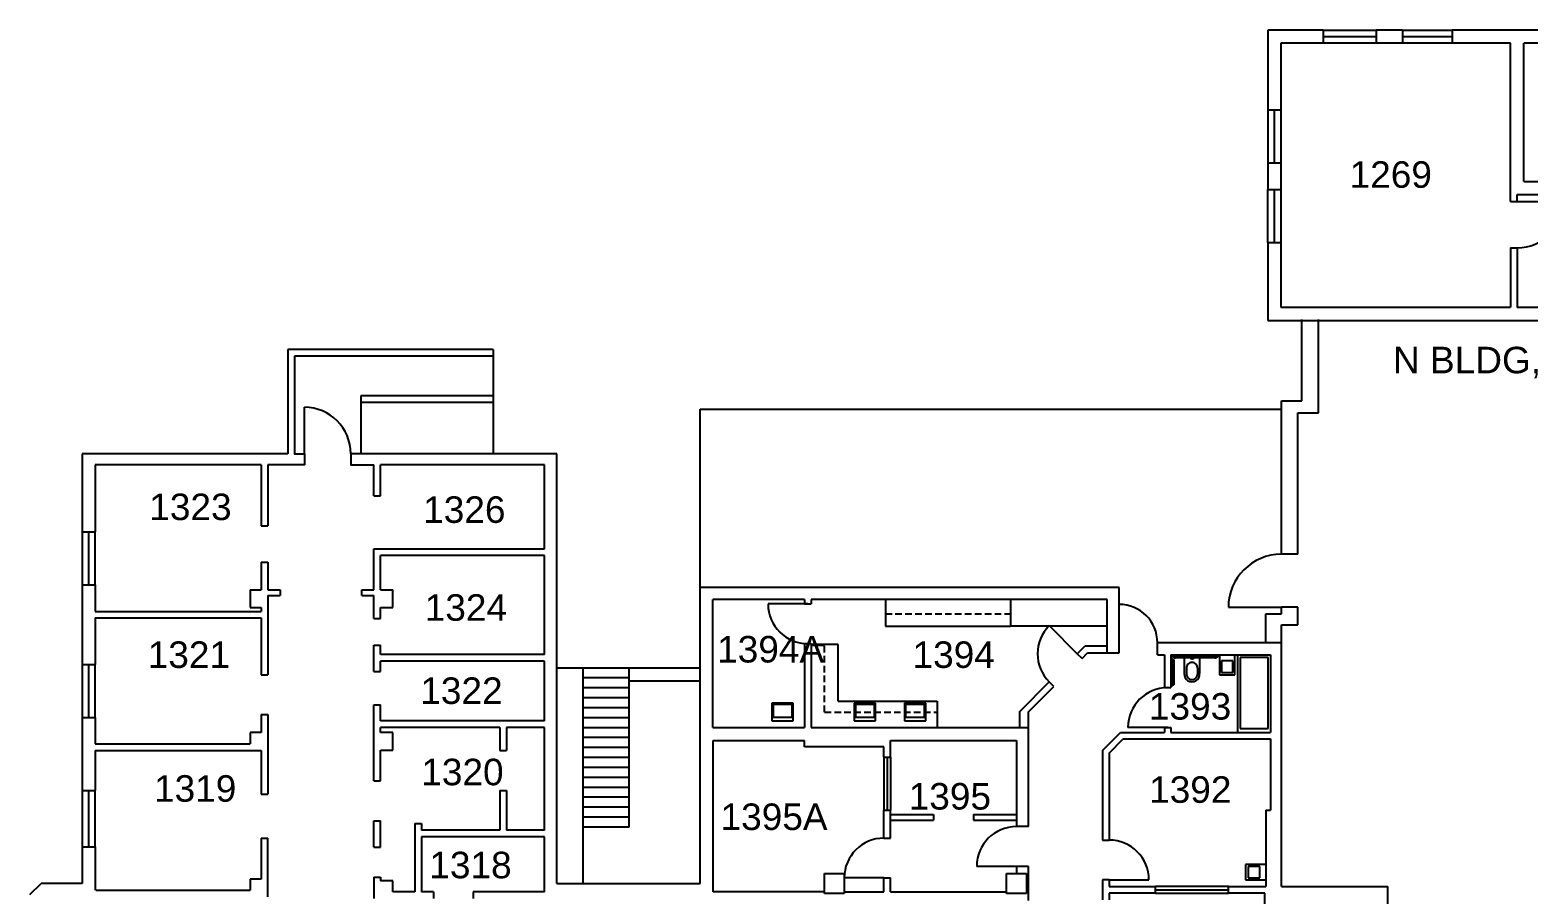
# Model space of a CAD drawing. Header units: inches. Extents: x -84 to 5907, y -479 to 3000.
# Drawn here: x -47 to 1310, y 1160 to 1942 of the extents above; entities that cross this region are included whole.
import ezdxf

# ---------------------------------------------------------------- set-up
doc = ezdxf.new("R2010")
doc.units = ezdxf.units.IN
doc.header["$LTSCALE"] = 48
doc.header["$MEASUREMENT"] = 0
doc.linetypes.add('HIDDEN2', pattern=[0.1875, 0.125, -0.0625])
for name, color, linetype in [('A-ANNO-RNUM', 4, 'CONTINUOUS'), ('A-ANNO-TEXT-STAIR', 4, 'CONTINUOUS'), ('A-DOOR', 2, 'CONTINUOUS'), ('A-FLOR-CASE', 3, 'CONTINUOUS'), ('A-FLOR-CASE-UPPR', 3, 'HIDDEN2'), ('A-FLOR-LEVL', 8, 'CONTINUOUS'), ('A-FLOR-PFIX', 2, 'CONTINUOUS'), ('A-FLOR-STRS', 2, 'CONTINUOUS'), ('A-GLAZ', 2, 'CONTINUOUS'), ('A-GLAZ-SILL', 1, 'CONTINUOUS'), ('A-WALL-FULL', 6, 'CONTINUOUS'), ('L-PAVING', 8, 'CONTINUOUS')]:
    doc.layers.add(name, color=color, linetype=linetype)
doc.styles.add('ARIAL', font='arial.ttf')

msp = doc.modelspace()

# ---------------------------------------------------------------- linework, layer by layer
at = {"layer": 'A-DOOR'}
for p, q in [((1300, 1786.6), (1342, 1786.6)), ((201.4, 1558.3), (201.4, 1600.3)), ((657.4, 1422.3), (621.4, 1422.3)), ((939.5, 1387.3), (939.5, 1422)), ((1038.4, 1419.3), (1086.4, 1419.3)), ((876.1, 1402.7), (901.5, 1377.2)), ((983.4, 1310.6), (947.4, 1310.6)), ((846.4, 1184.8), (810.4, 1184.8)), ((726.4, 1174.3), (690.4, 1174.3)), ((930.4, 1172.6), (966.4, 1172.6))]:
    msp.add_line(p, q, dxfattribs=at)
for centre, radius, start, end in [((1300, 1786.6), 42, 270, 0), ((201.4, 1558.3), 42, 0, 90), ((1086.4, 1419.3), 48, 90, 180), ((657.4, 1422.3), 36, 180, 270), ((939.5, 1387.3), 34.6, 0, 90), ((901.5, 1377.2), 36, 135, 225), ((983.4, 1310.6), 36, 90, 180), ((726.4, 1174.3), 36, 90, 180), ((846.4, 1184.8), 36, 90, 180), ((930.4, 1172.6), 36, 0, 90)]:
    msp.add_arc(centre, radius, start, end, dxfattribs=at)
at = {"layer": 'A-FLOR-CASE'}
for p, q in [((727.7, 1426.3), (727.7, 1402.2)), ((841, 1426.3), (841, 1402.4)), ((727.7, 1402.2), (841, 1402.2)), ((841, 1402.4), (928.5, 1402.4)), ((684.8, 1385.5), (660.5, 1385.5)), ((684.8, 1334.3), (684.8, 1385.5)), ((684.8, 1334.4), (774.7, 1334.4)), ((774.7, 1334.4), (774.7, 1310.7))]:
    msp.add_line(p, q, dxfattribs=at)
at = {"layer": 'A-FLOR-CASE-UPPR'}
for p, q in [((727.7, 1413.3), (841, 1413.3)), ((672.5, 1384.6), (660.5, 1384.6)), ((672.5, 1324.4), (672.5, 1384.6)), ((672.5, 1324.4), (774.7, 1324.4))]:
    msp.add_line(p, q, dxfattribs=at)
at = {"layer": 'A-FLOR-LEVL'}
for p, q in [((372.4, 1646.6), (372.4, 1610.6)), ((252.4, 1604.6), (252.4, 1558.3)), ((372.4, 1604.6), (372.4, 1558.3))]:
    msp.add_line(p, q, dxfattribs=at)
at = {"layer": 'A-FLOR-PFIX'}
for p, q in [((1026.2, 1374.9), (990.4, 1374.9)), ((1026.2, 1373.4), (990.4, 1373.4)), ((998.4, 1376.3), (998.4, 1359.3)), ((1012.3, 1376.3), (1012.3, 1359.3)), ((1030.2, 1376.3), (1030.2, 1358)), ((1032.2, 1370.9), (1032.2, 1360.4)), ((1042.4, 1370.9), (1032.2, 1370.9)), ((1042.4, 1360.4), (1042.4, 1370.9)), ((1044.2, 1358), (1044.2, 1376.3)), ((1046.6, 1376.3), (1046.6, 1306.2)), ((1074.3, 1373.8), (1049.1, 1373.8)), ((1049.1, 1373.8), (1049.1, 1309.6)), ((1074.3, 1309.6), (1074.3, 1373.8)), ((987.9, 1350.5), (987.9, 1369.7)), ((989.4, 1350.5), (989.4, 1369.7)), ((1000.4, 1364.1), (1000.4, 1358.9)), ((1010.3, 1364.1), (1010.3, 1358.9)), ((1030.2, 1358), (1044.2, 1358)), ((1032.2, 1360.4), (1042.4, 1360.4)), ((624.9, 1332.6), (624.9, 1316.5)), ((644.3, 1332.6), (624.9, 1332.6)), ((626, 1331.4), (626, 1319.7)), ((643.2, 1331.4), (626, 1331.4)), ((643.2, 1319.7), (643.2, 1331.4)), ((644.3, 1316.5), (644.3, 1332.6)), ((699.4, 1332.6), (699.4, 1316.5)), ((718.8, 1332.6), (699.4, 1332.6)), ((700.5, 1331.4), (700.5, 1319.7)), ((717.7, 1331.4), (700.5, 1331.4)), ((717.7, 1319.7), (717.7, 1331.4)), ((718.8, 1316.5), (718.8, 1332.6)), ((744.9, 1332.6), (744.9, 1316.5)), ((764.3, 1332.6), (744.9, 1332.6)), ((746, 1331.4), (746, 1319.7)), ((763.2, 1331.4), (746, 1331.4)), ((763.2, 1319.7), (763.2, 1331.4)), ((764.3, 1316.5), (764.3, 1332.6)), ((624.9, 1316.5), (644.3, 1316.5)), ((626, 1319.7), (643.2, 1319.7)), ((699.4, 1316.5), (718.8, 1316.5)), ((700.5, 1319.7), (717.7, 1319.7)), ((744.9, 1316.5), (764.3, 1316.5)), ((746, 1319.7), (763.2, 1319.7)), ((1049.1, 1309.6), (1074.3, 1309.6)), ((1072.4, 1186.6), (1054, 1186.6)), ((1054, 1186.6), (1054, 1172.6)), ((1066.9, 1184.6), (1056.4, 1184.6)), ((1056.4, 1184.6), (1056.4, 1174.4)), ((1066.9, 1174.4), (1066.9, 1184.6)), ((1054, 1172.6), (1072.4, 1172.6)), ((1056.4, 1174.4), (1066.9, 1174.4))]:
    msp.add_line(p, q, dxfattribs=at)
msp.add_circle((1005.5, 1373.6), 1.22, dxfattribs=at)
for centre, radius, start, end in [((986.4, 1369.8), 2.99, 356.561, 90.1032), ((986.4, 1369.8), 1.49, 356.561, 90.1032), ((990.3, 1376.4), 2.99, 181.6389, 273.439), ((990.3, 1376.4), 1.49, 183.2868, 273.439), ((1026.1, 1376.4), 2.99, 271.1468, 358.3154), ((1026.1, 1376.4), 1.49, 271.1468, 356.6214), ((1005.4, 1358.8), 6.98, 176.4588, 3.5412), ((1005.4, 1364.4), 4.98, 90, 183.5412), ((1005.4, 1358.8), 4.98, 176.4588, 3.5412), ((1005.4, 1364.4), 4.98, 356.4588, 90), ((986.4, 1351), 1.49, 269.9885, 358.8532), ((986.4, 1351), 2.99, 269.9885, 358.8532)]:
    msp.add_arc(centre, radius, start, end, dxfattribs=at)
at = {"layer": 'A-FLOR-STRS'}
for p, q in [((495.5, 1364.3), (454, 1364.3)), ((495.5, 1355.3), (454, 1355.3)), ((495.5, 1346.3), (454, 1346.3)), ((495.5, 1337.3), (454, 1337.3)), ((495.5, 1328.3), (454, 1328.3)), ((495.5, 1319.3), (454, 1319.3)), ((495.5, 1310.3), (454, 1310.3)), ((495.5, 1301.3), (454, 1301.3)), ((495.5, 1292.3), (454, 1292.3)), ((495.5, 1283.3), (454, 1283.3)), ((495.5, 1274.3), (454, 1274.3)), ((495.5, 1265.3), (454, 1265.3)), ((495.5, 1256.3), (454, 1256.3)), ((495.5, 1247.3), (454, 1247.3)), ((495.5, 1238.3), (454, 1238.3)), ((495.5, 1229.3), (454, 1229.3)), ((495.5, 1220.3), (454, 1220.3))]:
    msp.add_line(p, q, dxfattribs=at)
at = {"layer": 'A-GLAZ'}
for p, q in [((1124.2, 1935.8), (1172.2, 1935.8)), ((1196.2, 1935.8), (1241.2, 1935.8)), ((1080, 1869.6), (1080, 1821.6)), ((1080, 1797.6), (1080, 1749.6)), ((6, 1487.6), (6, 1439.6)), ((6, 1367.6), (6, 1319.6)), ((729.4, 1283.6), (729.4, 1235.6)), ((6, 1253.6), (6, 1202.6)), ((972.4, 1163.6), (1038.4, 1163.6))]:
    msp.add_line(p, q, dxfattribs=at)
at = {"layer": 'A-GLAZ-SILL'}
for p, q in [((1124.2, 1941.8), (1172.2, 1941.8)), ((1196.2, 1941.8), (1241.2, 1941.8)), ((1172.2, 1929.8), (1124.2, 1929.8)), ((1241.2, 1929.8), (1196.2, 1929.8)), ((1074, 1869.6), (1074, 1821.6)), ((1086, 1869.6), (1086, 1821.6)), ((1074, 1749.6), (1074, 1797.6)), ((1086, 1797.6), (1086, 1749.6)), ((0, 1487.6), (0, 1439.6)), ((12, 1439.6), (12, 1487.6)), ((0, 1367.6), (0, 1319.6)), ((12, 1319.6), (12, 1367.6)), ((726.4, 1283.6), (726.4, 1235.6)), ((732.4, 1283.6), (732.4, 1235.6)), ((0, 1253.6), (0, 1202.6)), ((12, 1202.6), (12, 1253.6)), ((1038.4, 1166.6), (972.4, 1166.6)), ((972.4, 1160.6), (1038.4, 1160.6))]:
    msp.add_line(p, q, dxfattribs=at)
at = {"layer": 'A-WALL-FULL'}
for p, q in [((1124.2, 1941.8), (1074, 1941.8)), ((1074, 1941.8), (1074, 1869.6)), ((1124.2, 1941.8), (1124.2, 1929.8)), ((1196.2, 1941.8), (1172.2, 1941.8)), ((1172.2, 1941.8), (1172.2, 1929.8)), ((1196.2, 1941.8), (1196.2, 1929.8)), ((1418.2, 1941.8), (1241.2, 1941.8)), ((1241.2, 1941.8), (1241.2, 1929.8)), ((1124.2, 1929.8), (1086, 1929.8)), ((1086, 1929.8), (1086, 1869.6)), ((1196.2, 1929.8), (1172.2, 1929.8)), ((1294, 1929.8), (1241.2, 1929.8)), ((1294, 1786.6), (1294, 1929.8)), ((1399, 1929.8), (1306, 1929.8)), ((1306, 1804.6), (1306, 1929.8)), ((1074, 1869.6), (1086, 1869.6)), ((1074, 1821.6), (1074, 1797.6)), ((1074, 1821.6), (1086, 1821.6)), ((1086, 1821.6), (1086, 1797.6)), ((1074, 1797.6), (1086, 1797.6)), ((1300, 1786.6), (1300, 1792.8)), ((1300, 1792.8), (1339, 1792.8)), ((1306, 1804.6), (1339, 1804.6)), ((1294, 1786.6), (1300, 1786.6)), ((1074, 1749.6), (1074, 1678.8)), ((1074, 1749.6), (1086, 1749.6)), ((1086, 1749.6), (1086, 1690.8)), ((1294, 1744.6), (1294, 1690.8)), ((1294, 1744.6), (1300, 1744.6)), ((1300, 1744.6), (1300, 1690.6)), ((1086, 1690.8), (1294, 1690.8)), ((1300, 1690.8), (1684, 1690.8)), ((1074, 1678.8), (1625.4, 1678.8)), ((1104.9, 1606.3), (1104.9, 1679.8)), ((1119.9, 1595.3), (1119.9, 1679.8)), ((186.4, 1652.6), (186.4, 1558.3)), ((372.4, 1652.6), (186.4, 1652.6)), ((372.4, 1646.6), (192.4, 1646.6)), ((372.4, 1652.6), (372.4, 1646.6)), ((372.4, 1610.6), (252.4, 1610.6)), ((252.4, 1610.6), (252.4, 1604.6)), ((372.4, 1604.6), (252.4, 1604.6)), ((372.4, 1610.6), (372.4, 1604.6)), ((1086.4, 1467.3), (1086.4, 1606.3)), ((1086.4, 1606.3), (1104.9, 1606.3)), ((1101.4, 1467.3), (1101.4, 1595.3)), ((1101.4, 1595.3), (1119.9, 1595.3)), ((186.4, 1558.3), (0, 1558.3)), ((0, 1558.3), (0, 1487.6)), ((162.4, 1548.3), (12, 1548.3)), ((12, 1548.3), (12, 1487.6)), ((162.4, 1548.3), (162.4, 1493.1)), ((168.4, 1548.3), (168.4, 1493.1)), ((264.4, 1520.1), (264.4, 1548.3)), ((270.4, 1520.1), (270.4, 1548.3)), ((419, 1548.3), (270.4, 1548.3)), ((419, 1472.1), (419, 1548.3)), ((430, 1169.3), (430, 1558.3)), ((264.4, 1520.1), (270.4, 1520.1)), ((162.4, 1493.1), (168.4, 1493.1)), ((0, 1487.6), (12, 1487.6)), ((264.4, 1435.1), (264.4, 1472.1)), ((264.4, 1472.1), (419, 1472.1)), ((270.4, 1435.1), (270.4, 1466.1)), ((419, 1466.1), (270.4, 1466.1)), ((419, 1376.6), (419, 1466.1)), ((1101.4, 1467.3), (1086.4, 1467.3)), ((162.4, 1460.1), (162.4, 1435.1)), ((162.4, 1460.1), (168.4, 1460.1)), ((168.4, 1460.1), (168.4, 1435.1)), ((0, 1439.6), (0, 1367.6)), ((0, 1439.6), (12, 1439.6)), ((12, 1439.6), (12, 1415.6)), ((152.4, 1435.1), (162.4, 1435.1)), ((152.4, 1435.1), (152.4, 1419.1)), ((168.4, 1435.1), (179.4, 1435.1)), ((168.4, 1430.1), (168.4, 1358.1)), ((168.4, 1430.1), (179.4, 1430.1)), ((179.4, 1435.1), (179.4, 1430.1)), ((253.4, 1435.1), (264.4, 1435.1)), ((253.4, 1430.1), (253.4, 1435.1)), ((253.4, 1430.1), (264.4, 1430.1)), ((264.4, 1409.1), (264.4, 1430.1)), ((270.4, 1435.1), (281.4, 1435.1)), ((281.4, 1419.1), (281.4, 1435.1)), ((939.5, 1437.3), (560, 1437.3)), ((560, 1169.3), (560, 1437.3)), ((654.4, 1426.3), (571.5, 1426.3)), ((571.5, 1310.6), (571.5, 1426.3)), ((654.4, 1426.3), (654.4, 1422.3)), ((660.4, 1426.3), (660.4, 1422.3)), ((928.5, 1426.3), (660.4, 1426.3)), ((928.5, 1378.1), (928.5, 1426.3)), ((939.5, 1378.1), (939.5, 1437.3)), ((12, 1415.6), (162.4, 1415.6)), ((152.4, 1419.1), (162.4, 1419.1)), ((162.4, 1419.1), (162.4, 1415.6)), ((270.4, 1409.1), (270.4, 1419.1)), ((270.4, 1419.1), (281.4, 1419.1)), ((654.4, 1422.3), (660.4, 1422.3)), ((1072.4, 1387.3), (1072.4, 1413.3)), ((1072.4, 1413.3), (1086.4, 1413.3)), ((1086.4, 1413.3), (1086.4, 1419.3)), ((1101.4, 1419.3), (1086.4, 1419.3)), ((1101.4, 1403.3), (1101.4, 1419.3)), ((12, 1409.6), (12, 1367.6)), ((12, 1409.6), (162.4, 1409.6)), ((162.4, 1409.6), (162.4, 1358.1)), ((264.4, 1409.1), (270.4, 1409.1)), ((1086.4, 1166.6), (1086.4, 1403.3)), ((1086.4, 1403.3), (1101.4, 1403.3)), ((264.4, 1361.1), (264.4, 1385.1)), ((264.4, 1385.1), (270.4, 1385.1)), ((270.4, 1376.6), (270.4, 1385.1)), ((654.4, 1386.3), (654.4, 1310.6)), ((660.4, 1386.3), (654.4, 1386.3)), ((660.4, 1386.3), (660.4, 1310.6)), ((974.1, 1376.3), (974.1, 1387.3)), ((974.1, 1387.3), (1086.4, 1387.3)), ((419, 1376.6), (270.4, 1376.6)), ((270.4, 1361.1), (270.4, 1370.6)), ((419, 1370.6), (270.4, 1370.6)), ((419, 1316.6), (419, 1370.6)), ((901.5, 1377.2), (908.4, 1384.1)), ((905.8, 1373), (901.5, 1377.2)), ((905.8, 1373), (910.9, 1378.1)), ((928.5, 1384.1), (908.4, 1384.1)), ((910.9, 1378.1), (939.5, 1378.1)), ((974.1, 1376.3), (980.4, 1376.3)), ((980.4, 1376.3), (980.4, 1346.6)), ((986.4, 1376.3), (1076.4, 1376.3)), ((986.4, 1376.3), (986.4, 1346.6)), ((1076.4, 1376.3), (1076.4, 1306.1)), ((0, 1367.6), (12, 1367.6)), ((162.4, 1358.1), (168.4, 1358.1)), ((264.4, 1361.1), (270.4, 1361.1)), ((454, 1364.3), (430, 1364.3)), ((454, 1169.3), (454, 1364.3)), ((495.5, 1220.3), (495.5, 1364.3)), ((560, 1364.3), (495.5, 1364.3)), ((560, 1352.3), (495.5, 1352.3)), ((849.4, 1325.1), (876.1, 1351.8)), ((857.4, 1324.6), (880.3, 1347.5)), ((880.3, 1347.5), (876.1, 1351.8)), ((980.4, 1346.6), (986.4, 1346.6)), ((264.4, 1262.1), (264.4, 1331.1)), ((264.4, 1331.1), (270.4, 1331.1)), ((270.4, 1316.6), (270.4, 1331.1)), ((0, 1319.6), (0, 1253.6)), ((0, 1319.6), (12, 1319.6)), ((12, 1319.6), (12, 1295.6)), ((162.4, 1322.1), (162.4, 1306.1)), ((162.4, 1322.1), (168.4, 1322.1)), ((168.4, 1322.1), (168.4, 1250.1)), ((419, 1316.6), (270.4, 1316.6)), ((849.4, 1310.6), (849.4, 1325.1)), ((857.4, 1220.8), (857.4, 1324.6)), ((152.4, 1306.1), (152.4, 1295.6)), ((162.4, 1306.1), (152.4, 1306.1)), ((378.4, 1310.6), (270.4, 1310.6)), ((270.4, 1306.1), (270.4, 1310.6)), ((281.4, 1306.1), (270.4, 1306.1)), ((281.4, 1290.1), (281.4, 1306.1)), ((378.4, 1310.6), (378.4, 1289.6)), ((384.4, 1310.6), (384.4, 1289.6)), ((419, 1310.6), (384.4, 1310.6)), ((419, 1217.6), (419, 1310.6)), ((571.5, 1310.6), (654.4, 1310.6)), ((660.4, 1310.6), (857.4, 1310.6)), ((924.4, 1289.8), (940.7, 1306.1)), ((940.7, 1306.1), (980.4, 1306.1)), ((980.4, 1310.6), (980.4, 1306.1)), ((980.4, 1310.6), (986.4, 1310.6)), ((986.4, 1310.6), (986.4, 1306.1)), ((986.4, 1306.1), (1076.4, 1306.1)), ((12, 1295.6), (152.4, 1295.6)), ((12, 1289.6), (12, 1253.6)), ((12, 1289.6), (162.4, 1289.6)), ((162.4, 1289.6), (162.4, 1250.1)), ((270.4, 1262.1), (270.4, 1290.1)), ((270.4, 1290.1), (281.4, 1290.1)), ((378.4, 1289.6), (384.4, 1289.6)), ((571.7, 1161.8), (571.7, 1298.6)), ((571.7, 1298.6), (654.4, 1298.6)), ((654.4, 1293.1), (654.4, 1298.6)), ((726.4, 1293.1), (654.4, 1293.1)), ((726.4, 1283.6), (726.4, 1293.1)), ((732.4, 1283.6), (732.4, 1298.6)), ((732.4, 1298.6), (846.4, 1298.6)), ((846.4, 1298.6), (846.4, 1220.8)), ((924.4, 1289.8), (924.4, 1208.6)), ((930.4, 1287.3), (943.2, 1300.1)), ((943.2, 1300.1), (1076.4, 1300.1)), ((1076.4, 1300.1), (1076.4, 1235.6)), ((726.4, 1283.6), (732.4, 1283.6)), ((930.4, 1287.3), (930.4, 1208.6)), ((264.4, 1262.1), (270.4, 1262.1)), ((0, 1253.6), (12, 1253.6)), ((162.4, 1250.1), (168.4, 1250.1)), ((378.4, 1253.6), (378.4, 1217.6)), ((378.4, 1253.6), (384.4, 1253.6)), ((384.4, 1253.6), (384.4, 1217.6)), ((726.4, 1210.3), (726.4, 1235.6)), ((726.4, 1235.6), (732.4, 1235.6)), ((732.4, 1210.3), (732.4, 1235.6)), ((1072.4, 1235.6), (1076.4, 1235.6)), ((1072.4, 1235.6), (1072.4, 1166.6)), ((264.4, 1202.1), (264.4, 1226.1)), ((264.4, 1226.1), (270.4, 1226.1)), ((270.4, 1202.1), (270.4, 1226.1)), ((301.4, 1223.6), (307.4, 1223.6)), ((301.4, 1223.6), (301.4, 1161.8)), ((307.4, 1223.6), (307.4, 1217.6)), ((732.4, 1231.6), (771.4, 1231.6)), ((732.4, 1226.6), (771.4, 1226.6)), ((771.4, 1231.6), (771.4, 1226.6)), ((807.4, 1231.6), (846.4, 1231.6)), ((807.4, 1231.6), (807.4, 1226.6)), ((807.4, 1226.6), (846.4, 1226.6)), ((162.4, 1210.3), (162.4, 1173.3)), ((162.4, 1210.3), (168.4, 1210.3)), ((168.4, 1157.3), (168.4, 1210.3)), ((378.4, 1217.6), (307.4, 1217.6)), ((307.4, 1211.6), (307.4, 1161.8)), ((419, 1211.6), (307.4, 1211.6)), ((419, 1217.6), (384.4, 1217.6)), ((419, 1161.8), (419, 1211.6)), ((726.4, 1210.3), (732.4, 1210.3)), ((857.4, 1220.8), (846.4, 1220.8)), ((924.4, 1208.6), (930.4, 1208.6)), ((0, 1202.6), (0, 1169.3)), ((0, 1202.6), (12, 1202.6)), ((12, 1202.6), (12, 1163.3)), ((264.4, 1202.1), (270.4, 1202.1)), ((846.4, 1184.8), (846.4, 1178.3)), ((857.4, 1184.8), (846.4, 1184.8)), ((857.4, 1153.8), (857.4, 1184.8)), ((-47.2, 1159.2), (-37, 1169.3)), ((0, 1169.3), (-37, 1169.3)), ((162.4, 1173.3), (152.4, 1173.3)), ((152.4, 1173.3), (152.4, 1163.3)), ((264.4, 1175.1), (264.4, 1155.8)), ((264.4, 1175.1), (270.4, 1175.1)), ((270.4, 1175.1), (270.4, 1171.8)), ((281.4, 1171.8), (270.4, 1171.8)), ((281.4, 1161.8), (281.4, 1171.8)), ((430, 1169.3), (560, 1169.3)), ((672.4, 1160.3), (672.4, 1178.3)), ((672.4, 1178.3), (690.4, 1178.3)), ((690.4, 1178.3), (690.4, 1160.3)), ((726.4, 1174.3), (732.4, 1174.3)), ((726.4, 1161.8), (726.4, 1174.3)), ((732.4, 1161.8), (732.4, 1174.3)), ((837.4, 1160.3), (837.4, 1178.3)), ((837.4, 1178.3), (855.4, 1178.3)), ((855.4, 1178.3), (855.4, 1160.3)), ((924.4, 1172.6), (924.4, 1154.6)), ((930.4, 1172.6), (924.4, 1172.6)), ((930.4, 1172.6), (930.4, 1166.6)), ((12.4, 1163.3), (152.4, 1163.3)), ((301.4, 1161.8), (281.4, 1161.8)), ((318.4, 1161.8), (307.4, 1161.8)), ((318.4, 1161.8), (318.4, 1155.8)), ((354.4, 1161.8), (354.4, 1155.8)), ((419, 1161.8), (354.4, 1161.8)), ((672.4, 1161.8), (571.7, 1161.8)), ((690.4, 1160.3), (672.4, 1160.3)), ((690.4, 1161.8), (726.4, 1161.8)), ((732.4, 1161.8), (837.4, 1161.8)), ((855.4, 1160.3), (837.4, 1160.3)), ((930.4, 1166.6), (972.4, 1166.6)), ((972.4, 1160.6), (930.4, 1160.6)), ((930.4, 1160.6), (930.4, 1154.6)), ((972.4, 1160.6), (972.4, 1166.6)), ((1038.4, 1166.6), (1072.4, 1166.6)), ((1038.4, 1160.6), (1038.4, 1166.6)), ((1071.3, 1160.6), (1038.4, 1160.6)), ((1071.3, 998.6), (1071.3, 1160.6)), ((1086.4, 1166.6), (1182.9, 1166.6)), ((1182.9, 1145.6), (1182.9, 1166.6))]:
    msp.add_line(p, q, dxfattribs=at)
for points in [[(192.4, 1646.6), (192.4, 1558.3), (201.4, 1558.3), (201.4, 1548.3), (168.4, 1548.3)], [(430, 1558.3), (243.4, 1558.3), (243.4, 1548.3), (264.4, 1548.3)]]:
    msp.add_lwpolyline(points, dxfattribs=at)
at = {"layer": 'L-PAVING'}
for p, q in [((560, 1598.6), (1086.4, 1598.6)), ((560, 1437.3), (560, 1598.6))]:
    msp.add_line(p, q, dxfattribs=at)

# ---------------------------------------------------------------- texts
at = {"layer": 'A-ANNO-RNUM', "style": 'ARIAL'}
for s, p in [('1269', (1148.2, 1799)), ('1323', (60.9, 1498.2)), ('1326', (309, 1495.7)), ('1324', (310.4, 1407.1)), ('1321', (59.5, 1364.4)), ('1394A', (575.3, 1369.3)), ('1394', (752.3, 1364.4)), ('1322', (306.4, 1331.8)), ('1393', (966.4, 1317.6)), ('1320', (307.3, 1258.2)), ('1319', (65.2, 1243.3)), ('1392', (966.6, 1242.3)), ('1395', (748.8, 1236.2)), ('1395A', (578.4, 1217.7)), ('1318', (314.6, 1174))]:
    msp.add_text(s, height=24, dxfattribs=at).set_placement(p)
at = {"layer": 'A-ANNO-TEXT-STAIR', "style": 'ARIAL'}
msp.add_text('N BLDG, W STAIR', height=24, dxfattribs=at).set_placement((1187.5, 1631.1))

doc.saveas('drawing.dxf')
